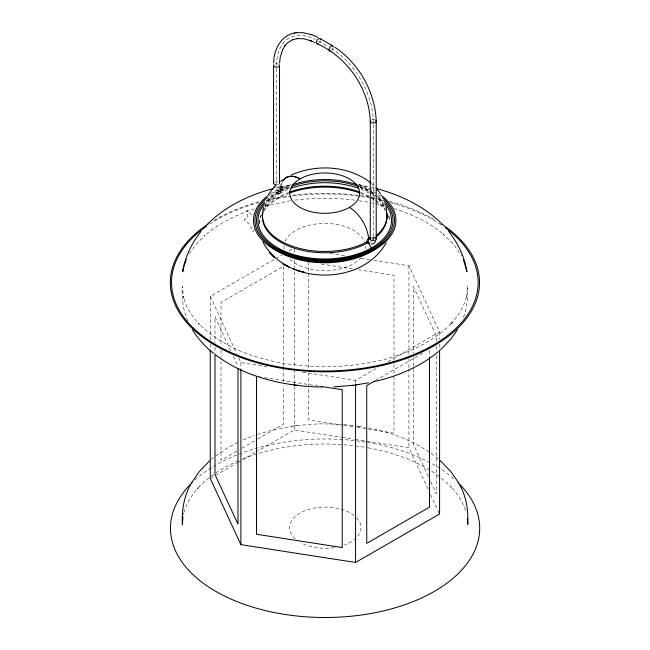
<?xml version="1.0" encoding="UTF-8"?>
<svg xmlns="http://www.w3.org/2000/svg" width="650" height="650" viewBox="0 0 650 650"><rect width="100%" height="100%" fill="white"/><g stroke="black" fill="none" stroke-linecap="round" stroke-linejoin="round"><path stroke-width="0.49" stroke-dasharray="3.25 2.44" d="M183.422 514.491L183.755 513.126M183.918 512.614C186.542 503.401 191.709 495.073 198.079 487.979L197.226 488.898L199.688 486.241L198.835 487.159C210.202 475.288 224.567 466.692 239.59 460.265M463.458 317.322C467.285 307.393 467.927 296.554 467.634 286.016L466.245 297.676L466.578 296.303C463.97 307.027 457.868 316.623 450.312 324.553L452.774 321.896L451.921 322.822M254.28 229.661L252.996 231.977L249.893 224.421L244.067 220.123L247.853 217.116L246.829 209.844L252.273 215.54M189.312 253.793L195.91 244.522L205.026 235.235L204.197 235.958C218.92 223.096 236.909 214.524 255.418 208.601M265.346 206.749L270.92 199.891L279.768 193.44M451.165 323.643C418.308 356.013 369.939 366.169 325.252 366.779C280.304 366.275 231.587 356.143 198.575 323.537L199.42 324.447C191.937 316.558 185.892 307.027 183.276 296.384L183.617 297.749L182.203 286.39C181.862 298.114 182.812 310.31 187.972 321.027M211.445 459.274L213.46 457.616M215.548 455.983L227.313 448.077L237.803 442.333M210.259 339.852L210.259 296.359L275.031 259.025M275.901 258.521L282.027 254.995M289.031 250.957L292.533 248.942M302.713 372.182L355.558 380.388L376.561 368.282M387.936 361.717L439.579 331.955L408.947 265.728L374.051 260.309M236.681 451.206L220.992 460.265L220.992 358.077M241.914 448.191L256.734 439.636M257.603 439.132L283.757 424.027L283.757 385.588M375.464 380.494L422.532 353.324M210.259 478.433L214.63 475.914M215.507 475.402L236.519 463.296M237.388 462.792L254.898 452.701M255.775 452.197L294.279 429.999L341.144 437.271M279.825 193.407L288.787 189.109M243.173 439.823L254.312 435.386M243.206 458.77C282.425 443.503 325.942 440.611 367.258 447.671M257.368 434.33L275.056 429.349L294.678 425.791M265.054 205.814L290.802 200.679M275.771 187.947L290.274 184.957M296.774 425.523L318.939 423.808L340.34 424.239M290.973 426.319L291.858 426.197M293.865 425.904L297.505 425.417M294.897 200.135C314.884 197.706 335.164 197.722 355.152 200.184M343.338 424.458L354.543 425.669M352.292 425.368L353.015 425.474M358.239 426.181L365.292 427.326M359.036 200.704L367.981 202.142M356.257 425.896L359.125 426.311M321.23 264.022L352.129 268.808M358.109 269.734L393.998 275.283L393.998 360.271M264.477 377.683L318.305 386.011M343.159 425.246L308.271 419.851L308.271 373.311M344.159 425.401L356.119 427.253M357.118 427.407L393.998 433.111L393.998 375.448M330.176 253.5L346.133 255.978M361.083 258.294L370.061 259.691M238.769 357.988L240.89 362.586L266.817 366.616M342.144 437.426L354.104 439.286M355.103 439.441L408.947 447.801L428.09 489.19M359.287 184.941L368.867 186.794M368.095 447.817C393.412 452.489 418.543 461.11 439.376 476.58M368.404 427.919C393.583 432.827 418.291 442.512 438.271 458.9M371.491 202.808L374.969 203.523M375.83 203.71L384.613 205.814M371.451 187.346L374.14 188.013M394.046 208.544C411.994 214.264 429.423 222.471 443.926 234.642L443.105 233.927L453.611 244.376L461.508 255.848M361.099 189.248L369.696 193.407M318.598 41.194L327.836 46.524M282.246 186.704A2.974 1.714 -60 0 0 278.728 189.824A2.974 1.714 -60 0 0 281.304 191.311A2.974 1.714 -60 0 0 282.246 186.704L279.858 184.47M280.759 189.28L279.703 188.679A4.461 2.576 60 0 1 277.396 186.176M279.264 191.856L275.389 188.573M288.966 187.923A66.722 38.521 0 0 0 277.582 193.196L276.526 192.587A68.209 39.382 0 0 1 289.868 186.599M264.769 205.782A62.262 35.945 0 0 1 280.686 190.093A27.357 15.795 60 0 1 282.604 181.504A27.357 15.795 60 0 0 280.735 190.06L280.686 191.401A4.461 2.576 60 0 1 277.534 193.221L276.477 192.619A68.209 39.382 0 0 0 267.824 198.737M372.271 194.984L374.896 196.812M441.504 478.221L451.425 487.264L450.58 486.346C457.592 493.748 463.336 502.556 466.188 512.411M371.442 183.422L374.92 186.688M378.544 199.867L381.916 203.499L385.109 208.585M428.244 476.32L413.351 444.234L413.351 367.348M430.796 481.821L436.329 493.732L436.329 355.127M230.742 350.691L215.004 316.777L215.004 343.086M233.293 356.192L237.973 366.275M430.649 494.707L439.579 514.028M210.259 296.359L236.641 353.389M439.579 331.955L439.579 339.032M439.579 344.094L439.579 348.14M436.329 340.966L436.329 335.904L413.351 286.406L413.351 353.178M436.329 346.019L436.329 351.081M429.512 350.309L429.512 356.379M413.351 357.232L413.351 366.332M408.947 265.728L408.947 354.738M408.947 358.784L408.947 367.892M408.947 368.899L408.947 447.801M393.998 364.317L393.998 374.433M355.558 380.388L355.558 383.419M308.271 262.023L308.271 369.265M294.279 248.942L294.279 253.996M294.279 260.065L294.279 368.298M294.279 369.314L294.279 429.999M283.757 366.364L283.757 266.199L220.992 302.437L220.992 344.931M283.757 367.372L283.757 381.534M276.551 68.51L276.551 183.211A4.461 2.576 60 0 0 276.559 183.487M240.89 362.586L240.89 368.656M220.992 349.984L220.992 357.069M215.004 347.132L215.004 353.202M210.259 343.899L210.259 348.961M264.769 207.098A62.262 35.945 0 0 1 280.686 191.401M265.939 202.223A66.722 38.521 0 0 1 277.534 193.221M331.199 48.466A59.467 34.328 60 0 1 373.246 121.29L373.246 239.029A4.461 2.576 60 0 1 373.165 239.793M276.551 65.471A59.467 34.328 60 0 1 315.461 39.512M371.239 242.222A2.974 1.714 -60 0 1 370.671 242.856M370.338 241.353A2.974 1.714 -60 0 1 369.785 242.044M320.621 40.69A2.974 1.714 -60 0 1 319.377 42.998M275.373 63.895A2.974 1.714 0 0 1 277.997 63.968M333.223 47.962A2.974 1.714 -60 0 1 332.345 49.831M278.655 184.429A2.974 1.714 0 0 1 277.997 184.714M275.373 181.634A2.974 1.714 0 0 1 277.997 181.716M372.068 237.453A2.974 1.714 0 0 1 374.692 237.534M372.068 119.714A2.974 1.714 0 0 1 374.692 119.795M360.141 187.777A66.722 38.521 0 0 1 382.338 200.972M277.582 193.196A4.461 2.576 60 0 0 280.735 191.376A62.262 35.945 0 0 1 290.404 186.81M359.223 186.452A68.209 39.382 0 0 1 368.956 190.442M371.191 191.588A68.209 39.382 0 0 1 374.717 193.627M377.975 195.796A68.209 39.382 0 0 1 380.949 198.112M374.725 236.925A62.262 35.945 0 0 1 371.881 238.972M280.735 190.06A62.262 35.945 0 0 1 290.404 185.502M360.051 185.868A62.262 35.945 0 0 1 375.391 194.561M378.487 197.316A62.262 35.945 0 0 1 385.271 207.025M374.725 238.233A62.262 35.945 0 0 1 371.881 240.289M360.051 187.184A62.262 35.945 0 0 1 375.391 195.877M378.487 198.632A62.262 35.945 0 0 1 385.271 208.333M261.698 214.622A65.52 37.83 0 0 0 259.212 224.672A65.52 37.83 0 0 1 261.698 213.704M263.632 211.283A65.52 37.83 0 0 1 288.657 193.367M360.661 193.318A65.52 37.83 0 0 1 385.377 210.632M388.505 216.296A65.52 37.83 0 0 1 389.838 220.732M263.632 210.373A65.52 37.83 0 0 1 288.657 192.457M360.661 192.4A65.52 37.83 0 0 1 385.377 209.722M388.505 215.386A65.52 37.83 0 0 1 389.838 219.814M268.799 196.316A69.761 40.276 0 0 1 290.087 185.437M357.858 184.949A69.761 40.276 0 0 1 380.388 196.113M270.294 193.895A71.199 41.104 0 0 1 291.549 184.023M358.004 184.056A71.199 41.104 0 0 1 374.384 190.938M195.016 479.984A154.602 89.261 0 0 1 455.146 479.984M213.874 220.456A154.602 89.261 0 0 1 258.871 201.849M267.15 199.761A154.602 89.261 0 0 1 288.145 195.861M292.053 195.341A154.602 89.261 0 0 1 368.477 196.918M371.353 197.421A154.602 89.261 0 0 1 381.761 199.55M389.147 201.362A154.602 89.261 0 0 1 435.963 220.456M209.763 224.014A153.303 88.506 0 0 1 258.44 202.727M265.696 200.842A153.303 88.506 0 0 1 383.029 200.623M391.211 202.727A153.303 88.506 0 0 1 443.032 226.151M361.286 257.514A40.812 23.562 0 0 1 326.341 270.587A40.812 23.562 0 0 1 289.713 259.147M284.107 249.356A40.812 23.562 0 0 1 283.993 245.562M285.139 241.304A40.812 23.562 0 0 1 325.016 223.47A40.812 23.562 0 0 1 364.455 241.629M365.519 246.261A40.812 23.562 0 0 1 365.463 248.511M356.582 517.814A35.693 20.605 0 0 1 344.549 545.025M334.49 547.592A35.693 20.605 0 0 1 300.617 542.604M295.222 538.826A35.693 20.605 0 0 1 304.891 510.762A35.693 20.605 0 0 1 353.827 515.336M280.248 190.702A2.974 1.714 -60 0 0 281.19 186.103A2.974 1.714 -60 0 0 277.672 189.223A2.974 1.714 -60 0 0 280.248 190.702"/><path stroke-width="0.97" d="M273.634 63.034C273.683 50.058 280.914 35.189 294.881 32.947M279.573 63.188L280.248 57.151L282.523 49.798L282.344 50.188L284.968 45.654L284.668 46.028L288.129 42.347L293.199 39.479L292.752 39.674L297.546 38.521L297.115 38.594L303.818 38.764L311.602 41.007L309.514 40.219M182.991 516.896L182.366 524.786C181.756 511.054 183.641 496.868 190.539 484.762M201.021 231.408C191.709 243.084 185.014 256.961 182.674 271.765L184.023 265.744L186.274 259.602M262.966 209.235L263.412 207.017M182.942 270.205L183.04 269.75M375.806 241.296L373.986 243.539L371.239 244.246M386.23 242.678C362.383 286.106 286.195 285.878 262.941 242.044M191.523 482.877L199.233 471.664L209.503 460.956M457.421 329.794L450.767 339.137L440.497 349.838M267.824 195.609L271.359 190.369L275.641 185.607M207.244 224.461C225.03 206.416 248.617 195.236 272.829 188.671M438.555 351.528C420.29 366.665 397.938 376.179 374.944 381.452M280.548 181.407L282.709 179.904M374.595 380.998L366.746 385.531L366.746 543.359L429.512 507.13L429.512 357.386M210.259 349.968L210.259 478.433L240.89 544.659L355.558 562.461L439.579 514.028L439.579 350.163M291.452 174.964C316.721 163.8 348.806 165.555 370.898 182.942M291.314 188.159C312.723 180.911 336.57 180.895 357.996 188.086M368.477 382.834L355.322 385.011M296.262 32.736L303.014 32.671L311.504 34.645M294.442 33.02L296.692 32.663M333.978 386.896L353.226 385.279M358.142 384.605L359.027 384.483M352.495 385.385L356.135 384.898M322.075 387.059C301.121 386.742 280.15 383.711 260.138 377.423M293.922 384.93L297.708 385.426M290.875 384.491L291.761 384.613M260.488 377.065L256.498 376.447L256.498 534.276L342.233 547.536L342.233 389.707L321.303 386.466M376.838 188.679C401.074 195.252 424.694 206.456 442.488 224.543M302.673 271.887L304.159 272.301L297.57 270.457M292.931 268.799L299.195 270.961M257.343 376.512C242.466 371.589 228.312 364.439 215.727 355.071M313.406 35.368L317.907 37.416M311.131 34.507L313.771 35.498M311.244 40.869L315.096 42.656M320.084 38.618L332.678 45.89M317.119 43.769C347.222 56.973 369.192 88.652 370.273 121.282L370.273 239.037M368.769 242.799A4.461 2.576 60 0 0 371.889 247.699L372.986 248.276A68.209 39.382 0 0 0 383.622 200.533M264.826 203.474A66.722 38.521 0 0 0 285.886 251.786A66.722 38.521 0 0 0 371.889 247.699L372.938 248.308A68.209 39.382 0 0 1 284.017 252.062A68.209 39.382 0 0 1 264.631 201.817M334.815 47.182C358.995 63.562 375.237 92.032 376.22 121.298L376.22 239.021M213.696 353.502C205.465 346.84 198.039 338.999 192.498 329.932M440.164 460.525L451.043 471.811L458.616 482.836M375.944 187.793L380.591 193.903M448.63 231.424C457.901 243.043 464.579 256.856 466.944 271.586L463.385 259.634M459.648 484.819C466.448 496.795 468.398 510.819 467.797 524.412L467.456 518.903M274.617 187.281L274.154 186.209M386.059 206.984L386.498 209.203M355.558 384.434L355.558 562.461M279.524 65.479L279.524 183.219M273.577 65.455L273.577 183.202M240.89 369.671L240.89 544.659M237.973 368.298L237.973 524.111L215.004 474.614L215.004 354.217M367.924 241.386A62.262 35.945 0 0 1 295.401 247.219A62.262 35.945 0 0 1 263.421 209.194M367.924 242.694A62.262 35.945 0 0 1 296.749 248.934A62.262 35.945 0 0 1 262.957 212.233M283.278 180.416A27.357 15.795 60 0 1 300.024 178.921A34.905 20.15 0 0 0 300.024 207.423A34.905 20.15 0 0 0 349.391 207.423A27.357 15.795 60 0 1 368.68 239.224M369.712 243.457A2.974 1.714 -60 0 1 368.071 241.345A2.974 1.714 -60 0 1 370.866 238.152M368.826 242.759A2.974 1.714 -60 0 1 367.209 240.021A2.974 1.714 -60 0 1 370.776 237.884M318.216 43.802A2.974 1.714 -60 0 1 316.501 42.331A2.974 1.714 -60 0 1 318.338 38.935A2.974 1.714 -60 0 1 320.621 39.358M279.151 64.634A2.974 1.714 0 0 1 276.551 67.186A2.974 1.714 0 0 1 273.951 64.634M331.012 50.992A2.974 1.714 -60 0 1 329.095 49.603A2.974 1.714 -60 0 1 331.134 46.077A2.974 1.714 -60 0 1 333.296 47.036M277.16 184.893A2.974 1.714 0 0 1 274.162 184.234A2.974 1.714 0 0 1 273.951 182.382M279.386 182.691A2.974 1.714 0 0 1 279.508 183.032M375.529 237.932A2.974 1.714 0 0 1 375.351 240.248A2.974 1.714 0 0 1 371.345 240.354A2.974 1.714 0 0 1 370.793 238.062M375.846 120.461A2.974 1.714 0 0 1 375.066 122.647A2.974 1.714 0 0 1 371.207 122.541A2.974 1.714 0 0 1 370.793 120.323M384.646 203.45A66.722 38.521 0 0 1 371.938 247.674M349.44 207.391A34.905 20.15 0 0 0 349.44 178.896A34.905 20.15 0 0 0 300.072 178.896A27.357 15.795 60 0 0 283.327 180.391M386.181 209.592A62.262 35.945 0 0 1 376.049 235.852M292.906 184.592A62.262 35.945 0 0 1 356.216 184.462M386.409 211.77A62.262 35.945 0 0 1 376.049 237.169M291.363 186.452A62.262 35.945 0 0 1 358.54 186.599M382.371 242.921A65.52 37.83 0 0 1 381.209 244.116M375.928 248.544A65.52 37.83 0 0 1 269.149 244.977M289.445 193.074A65.52 37.83 0 0 1 359.499 192.888M367.811 252.525A65.52 37.83 0 0 1 281.409 252.411M289.445 192.156A65.52 37.83 0 0 1 359.499 191.969M382.428 197.763A69.761 40.276 0 0 1 370.671 250.697A69.761 40.276 0 0 1 278.233 250.421A69.761 40.276 0 0 1 267.434 197.413M381.144 195.317A71.199 41.104 0 0 1 373.319 250.429A71.199 41.104 0 0 1 277.55 251.176A71.199 41.104 0 0 1 267.158 196.202M458.047 482.69A154.602 89.261 0 0 1 424.929 596.391A154.602 89.261 0 0 1 225.233 596.391A154.602 89.261 0 0 1 192.116 482.69M441.764 224.104A154.602 89.261 0 0 1 431.608 347.165A154.602 89.261 0 0 1 218.229 347.165A154.602 89.261 0 0 1 208.073 224.104M445.323 227.793A153.303 88.506 0 0 1 427.944 347.994A153.303 88.506 0 0 1 219.034 346.564A153.303 88.506 0 0 1 206.611 226.151M288.754 266.979L282.652 263.673L288.754 266.979M273.959 257.132L269.514 252.484L273.959 257.132"/></g></svg>
